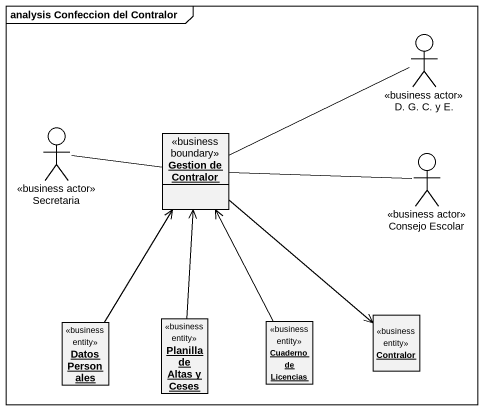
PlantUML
@startuml
mainframe analysis Confeccion del Contralor
allowmixing
hide circle
hide empty members
actor "D. G. C. y E." as D_G_C_y_E <<business actor>>
actor Secretaria <<business actor>>
object "Gestion de Contralor" as Gestion_de_Contralor <<business boundary>>
actor "Consejo Escolar" as Consejo_Escolar <<business actor>>
object "Datos Personales" as Datos_Personales <<business entity>>
object "Planilla de Altas y Ceses" as Planilla_de_Altas_y_Ceses <<business entity>>
object "Cuaderno de Licencias" as Cuaderno_de_Licencias <<business entity>>
object Contralor <<business entity>>
Secretaria -right- Gestion_de_Contralor
Gestion_de_Contralor -right- D_G_C_y_E
Gestion_de_Contralor -right- Consejo_Escolar
Gestion_de_Contralor <-- Datos_Personales
Gestion_de_Contralor <-- Planilla_de_Altas_y_Ceses
Gestion_de_Contralor <-- Cuaderno_de_Licencias
Gestion_de_Contralor --> Contralor
@enduml
